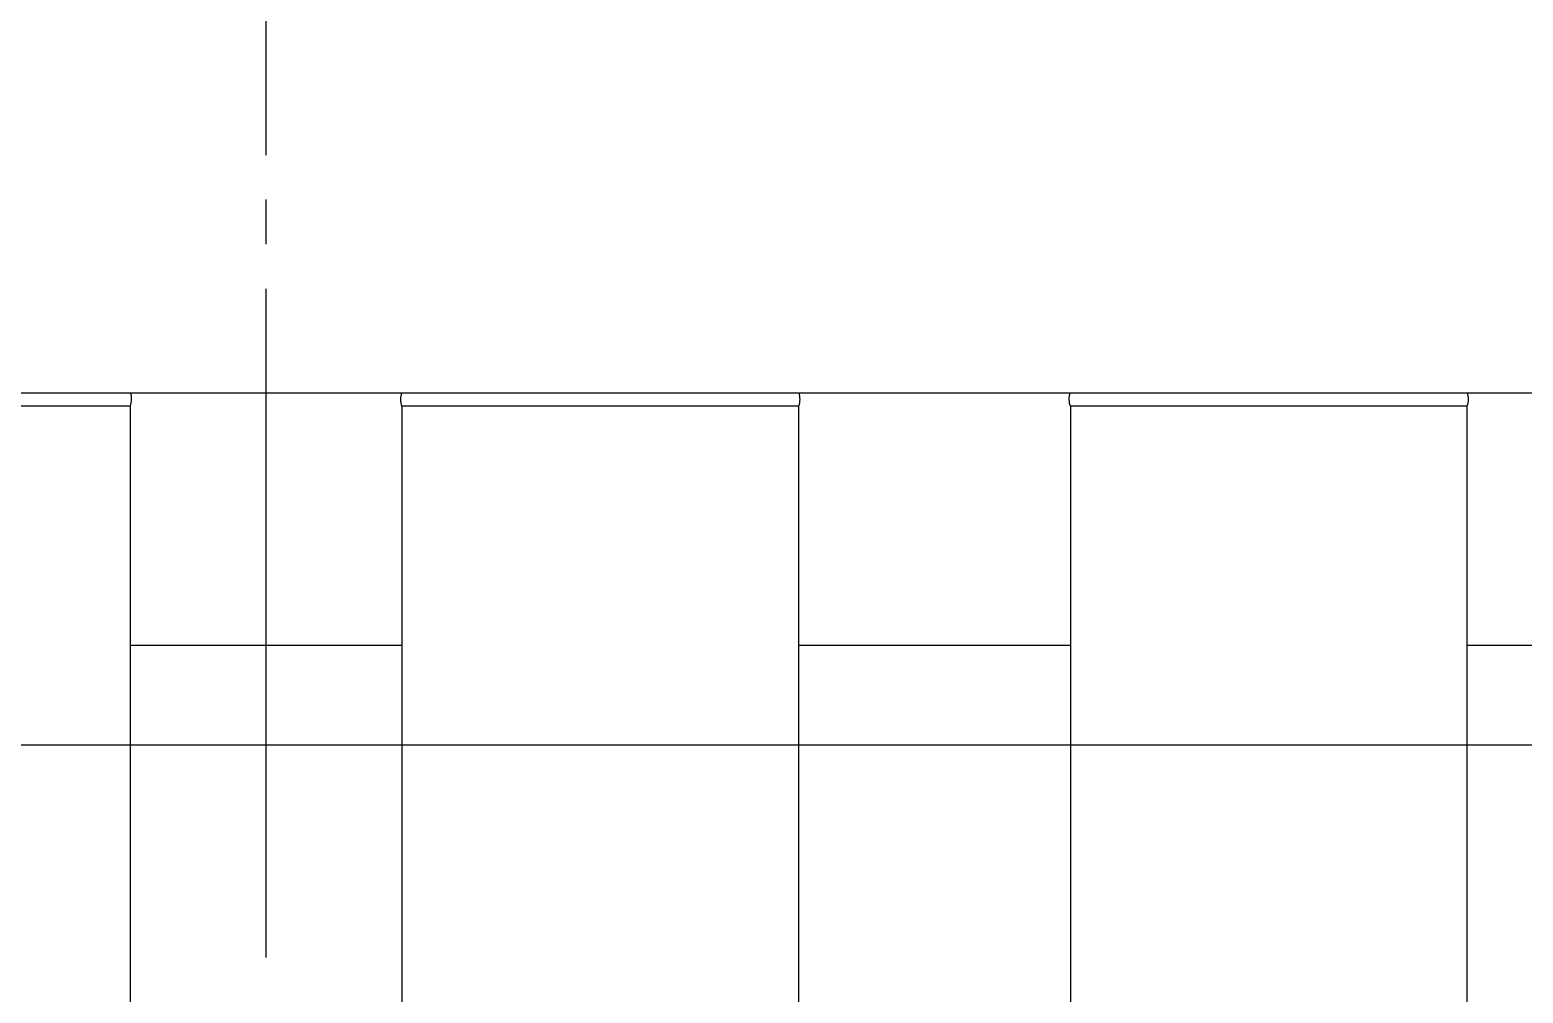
# Model space of a CAD drawing. Header units: millimetres. Extents: x -383313 to -161684, y -117025 to 99224.
# Drawn here: x -348142.1 to -347807, y -7640.7 to -7424.7 of the extents above; entities that cross this region are included whole.
import ezdxf

# ---------------------------------------------------------------- set-up
doc = ezdxf.new("R2010")
doc.units = ezdxf.units.MM
doc.header["$MEASUREMENT"] = 0
doc.linetypes.add('ESKD_shtrihpunktir', pattern=[18, 15, -1, 1, -1])
doc.layers.add('PV-55E8', color=7, linetype='Continuous')

# ---------------------------------------------------------------- blocks, each defined once
blk = doc.blocks.new('*U123')
at = {"color": 1, "linetype": 'ESKD_shtrihpunktir', "ltscale": 10}
blk.add_line((-734.5, 563.27), (-734.5, -636.73), dxfattribs=at)
at = {"layer": 'PV-55E8', "color": 3}
for p, q in [((-765, -460.38), (-765, 460.38)), ((-704, -460.38), (-704, 460.38)), ((-615, -460.38), (-615, 460.38)), ((-554, -460.38), (-554, 460.38)), ((-465, -460.38), (-465, 460.38)), ((-704, -406.73), (-765, -406.73)), ((-554, -406.73), (-615, -406.73)), ((-404, -406.73), (-465, -406.73)), ((-765, -460.38), (-854, -460.38)), ((-765, -460.38), (-854, -460.38)), ((-615, -460.38), (-704, -460.38)), ((-615, -460.38), (-704, -460.38)), ((-465, -460.38), (-554, -460.38)), ((-465, -460.38), (-554, -460.38)), ((-1182.5, -463.38), (-286.5, -463.38))]:
    blk.add_line(p, q, dxfattribs=at)
for centre, start, end in [((-769.72, -461.93), 343.0934, 18.2575), ((-699.28, -461.93), 161.7425, 196.9066), ((-619.72, -461.93), 343.0934, 18.2575), ((-549.28, -461.93), 161.7425, 196.9066), ((-469.72, -461.93), 343.0934, 18.2575)]:
    blk.add_arc(centre, 4.97, start, end, dxfattribs=at)
blk = doc.blocks.new('паллета1')
at = {"color": 44}
blk.add_line((0, 580), (0, -580), dxfattribs=at)

msp = doc.modelspace()

# ---------------------------------------------------------------- block references
at = {"xscale": -1, "rotation": 180}
msp.add_blockref('*U123', (-347354.63832, -7969.47031), dxfattribs=at)
at = {"color": 2, "rotation": 270}
msp.add_blockref('паллета1', (-348093.40006, -7585.09229), dxfattribs=at)

doc.saveas('drawing.dxf')
